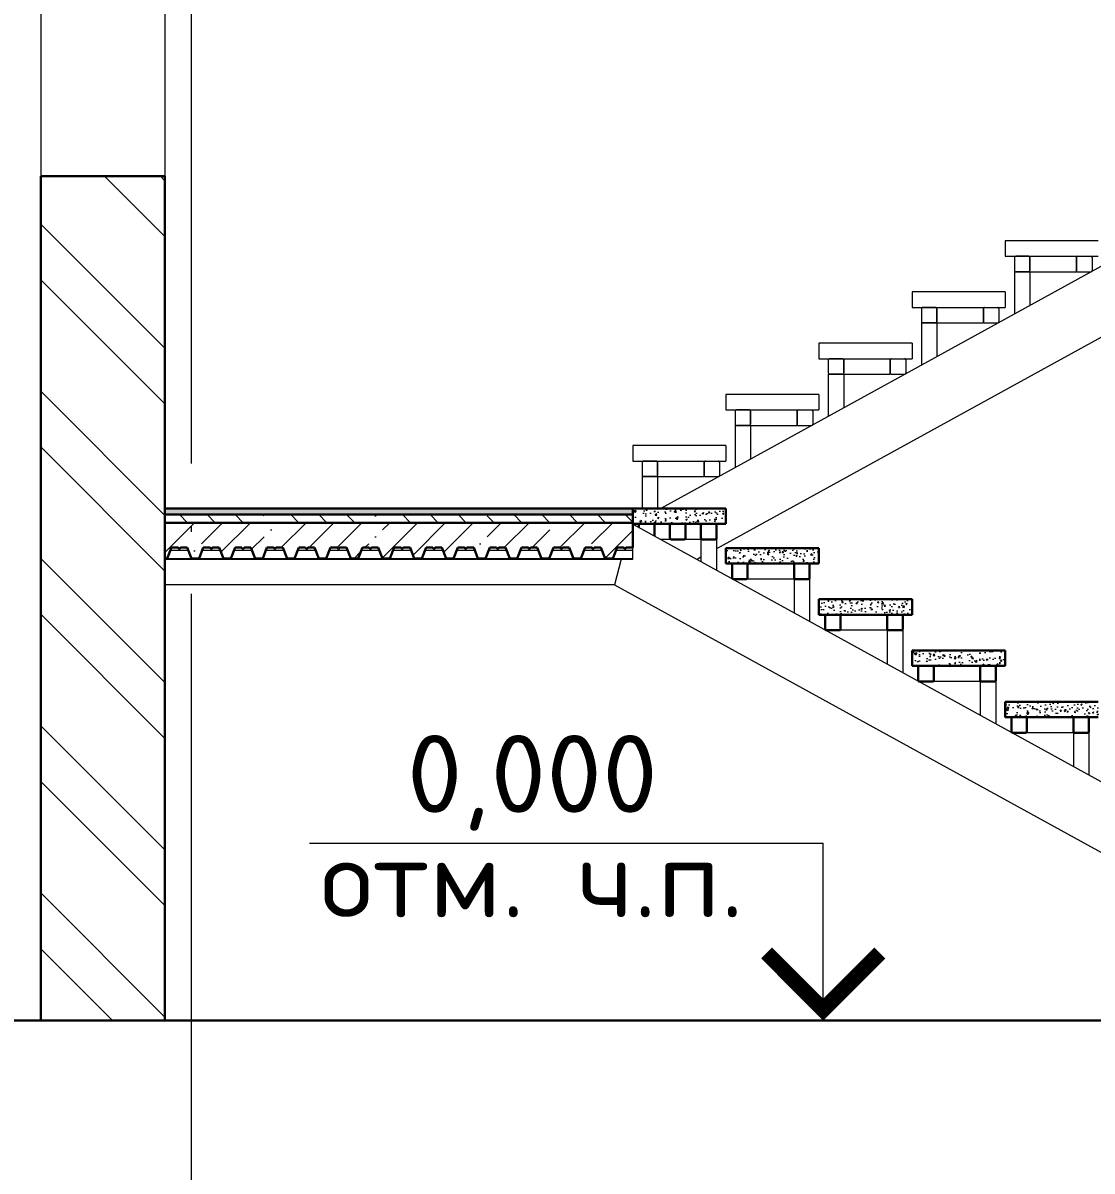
# Model space of a CAD drawing. Extents: x -965262 to 1142518, y -357520 to 71675.
# Drawn here: x -330099 to -326654, y -216656 to -212957 of the extents above; entities that cross this region are included whole.
import ezdxf

# ---------------------------------------------------------------- set-up
doc = ezdxf.new("R2010")
doc.units = 0
doc.header["$LTSCALE"] = 10
doc.linetypes.add('DOTE', pattern=[2.42, 2, -0.2, 0.02, -0.2])
doc.layers.get('0').update_dxf_attribs({"linetype": 'CONTINUOUS', "lineweight": 30})
doc.layers.add('DOTE', color=7, linetype='DOTE', lineweight=9)
doc.styles.add('GOST 2.304', font='isocpeur.ttf', dxfattribs={"width": 0.75, "height": 250})

msp = doc.modelspace()

# ---------------------------------------------------------------- hatches: boundary and pattern name
at = {"lineweight": 15}
h = msp.add_hatch(dxfattribs=at)
h.set_pattern_fill('ANSI32', color=4, scale=40, angle=90)
h.set_pattern_definition([(135, (-343532.66, -367864.93), (-269.4077, -269.4077), []), (135, (-343532.66, -367685.32), (-269.4077, -269.4077), [])])
h.paths.add_polyline_path([(-329641, -210151.2), (-330041, -210151.2), (-330041, -211971.2), (-329641, -211971.2)])
h.paths.add_polyline_path([(-330041, -216171.2), (-329641, -216171.2), (-329641, -213451.2), (-330041, -213451.2)])
h = msp.add_hatch(dxfattribs=at)
h.set_pattern_fill('AR-CONC', color=256, scale=0.25)
h.set_pattern_definition([(50, (-343532.66, -367456.344), (45.546167, -3.984771), [4.7625, -52.3875]), (355, (-343532.66, -367456.344), (-8.810855, 47.764211), [3.81, -41.910146]), (100.451445, (-343528.864, -367456.676), (36.735312, 43.779438), [4.047502, -44.522561]), (46.1842, (-343532.66, -367443.644), (67.76976, -10.510582), [7.14375, -78.58125]), (96.63556, (-343527.01, -367444.52), (59.351034, 61.85653), [6.071256, -66.783902]), (351.18415, (-343532.66, -367443.644), (59.351034, 61.85653), [5.714992, -62.864933]), (21, (-343526.31, -367446.82), (37.903598, -25.5663), [4.7625, -52.3875]), (326, (-343526.31, -367446.82), (15.450507, 46.046992), [3.81, -41.91]), (71.451445, (-343523.15, -367448.95), (53.354105, 20.480692), [4.047502, -44.522484]), (37.5, (-343532.66, -367456.344), (0.7721508, 21.1387597), [0, -41.402, 0, -42.545, 0, -42.06875]), (7.5, (-343532.66, -367456.344), (16.7049156, 25.0451437), [0, -24.257, 0, -40.4495, 0, -16.03375]), (327.5, (-343546.82, -367456.344), (33.8976488, -1.432186), [0, -15.875, 0, -49.53, 0, -65.7225]), (317.5, (-343553.17, -367456.344), (37.0322953, 6.356623), [0, -20.6375, 0, -32.893, 0, -46.6725])])
h.paths.add_polyline_path([(-329556, -214521.2), (-328133.8, -214521.2), (-328133.8, -214541.2), (-329556, -214541.2)])
h.paths.add_polyline_path([(-329641, -214521.2), (-329556, -214521.2), (-329556, -214541.2), (-329641, -214541.2)])
h = msp.add_hatch(dxfattribs=at)
h.set_pattern_fill('AR-CONC', color=256, scale=0.25)
h.set_pattern_definition([(50, (-343532.66, -364156.344), (45.546167, -3.984771), [4.7625, -52.3875]), (355, (-343532.66, -364156.344), (-8.810855, 47.764211), [3.81, -41.910146]), (100.451445, (-343528.864, -364156.676), (36.735312, 43.779438), [4.047502, -44.522561]), (46.1842, (-343532.66, -364143.644), (67.76976, -10.510582), [7.14375, -78.58125]), (96.63556, (-343527.01, -364144.52), (59.351034, 61.85653), [6.071256, -66.783902]), (351.18415, (-343532.66, -364143.644), (59.351034, 61.85653), [5.714992, -62.864933]), (21, (-343526.31, -364146.82), (37.903598, -25.5663), [4.7625, -52.3875]), (326, (-343526.31, -364146.82), (15.450507, 46.046992), [3.81, -41.91]), (71.451445, (-343523.15, -364148.95), (53.354105, 20.480692), [4.047502, -44.522484]), (37.5, (-343532.66, -364156.344), (0.7721508, 21.1387597), [0, -41.402, 0, -42.545, 0, -42.06875]), (7.5, (-343532.66, -364156.344), (16.7049156, 25.0451437), [0, -24.257, 0, -40.4495, 0, -16.03375]), (327.5, (-343546.82, -364156.344), (33.8976488, -1.432186), [0, -15.875, 0, -49.53, 0, -65.7225]), (317.5, (-343553.17, -364156.344), (37.0322953, 6.356623), [0, -20.6375, 0, -32.893, 0, -46.6725])])
h.paths.add_polyline_path([(-328133.8, -214521.2), (-327833.8, -214521.2), (-327833.8, -214571.2), (-327863.8, -214571.2), (-328133.7, -214571.2), (-328133.8, -214567.2)])
h = msp.add_hatch(dxfattribs=at)
h.set_pattern_fill('ANSI35', color=256, scale=20, angle=90)
h.set_pattern_definition([(135, (-343532.66, -367456.34), (-89.80256, -89.80256), []), (135, (-343532.66, -367366.54), (-89.80256, -89.80256), [158.75, -31.75, 0, -31.75])])
h.paths.add_polyline_path([(-329641, -214541.2), (-328133.8, -214541.2), (-328133.8, -214567.2), (-329641, -214567.2)])
h = msp.add_hatch(dxfattribs=at)
h.set_pattern_fill('ANSI35', color=256, scale=20)
h.set_pattern_definition([(45, (-343532.66, -364156.34), (-89.80256, 89.80256), []), (45, (-343442.86, -364156.34), (-89.80256, 89.80256), [158.75, -31.75, 0, -31.75])])
h.paths.add_polyline_path([(-329641, -214567.2), (-328141, -214567.2), (-328133.7, -214571.2), (-328133.5, -214647.2), (-328155.5, -214647.2), (-328156.2, -214649.5, -0.538865), (-328161.7, -214649.5, 0.436348), (-328163.9, -214647.2), (-328184.4, -214647.2), (-328198.2, -214682.2), (-328222.3, -214682.2), (-328236.1, -214647.2), (-328258, -214647.2), (-328258.8, -214649.5, -0.538865), (-328264.3, -214649.5, 0.436348), (-328266.4, -214647.2), (-328286.9, -214647.2), (-328300.8, -214682.2), (-328324.8, -214682.2), (-328338.6, -214647.2), (-328360.5, -214647.2), (-328361.3, -214649.5, -0.538865), (-328366.8, -214649.5, 0.436348), (-328369, -214647.2), (-328389.5, -214647.2), (-328403.3, -214682.2), (-328427.4, -214682.2), (-328441.2, -214647.2), (-328463.1, -214647.2), (-328463.9, -214649.5, -0.538865), (-328469.3, -214649.5, 0.436348), (-328471.5, -214647.2), (-328492, -214647.2), (-328505.8, -214682.2), (-328529.9, -214682.2), (-328543.7, -214647.2), (-328565.6, -214647.2), (-328566.4, -214649.5, -0.538865), (-328571.9, -214649.5, 0.436348), (-328574.1, -214647.2), (-328594.6, -214647.2), (-328608.4, -214682.2), (-328632.4, -214682.2), (-328646.2, -214647.2), (-328668.1, -214647.2), (-328668.9, -214649.5, -0.538865), (-328674.4, -214649.5, 0.436348), (-328676.6, -214647.2), (-328697.1, -214647.2), (-328710.9, -214682.2), (-328735, -214682.2), (-328748.8, -214647.2), (-328770.7, -214647.2), (-328771.5, -214649.5, -0.538865), (-328777, -214649.5, 0.436348), (-328779.1, -214647.2), (-328799.6, -214647.2), (-328813.4, -214682.2), (-328837.5, -214682.2), (-328851.3, -214647.2), (-328873.2, -214647.2), (-328874, -214649.5, -0.538865), (-328879.5, -214649.5, 0.436348), (-328881.7, -214647.2), (-328902.2, -214647.2), (-328916, -214682.2), (-328940, -214682.2), (-328953.9, -214647.2), (-328975.8, -214647.2), (-328976.5, -214649.5, -0.538865), (-328982, -214649.5, 0.436348), (-328984.2, -214647.2), (-329004.7, -214647.2), (-329018.5, -214682.2), (-329042.6, -214682.2), (-329056.4, -214647.2), (-329078.3, -214647.2), (-329079.1, -214649.5, -0.538865), (-329084.6, -214649.5, 0.436348), (-329086.7, -214647.2), (-329107.3, -214647.2), (-329121.1, -214682.2), (-329145.1, -214682.2), (-329158.9, -214647.2), (-329180.8, -214647.2), (-329181.6, -214649.5, -0.538865), (-329187.1, -214649.5, 0.436348), (-329189.3, -214647.2), (-329209.8, -214647.2), (-329223.6, -214682.2), (-329247.7, -214682.2), (-329261.5, -214647.2), (-329283.4, -214647.2), (-329284.2, -214649.5, -0.538865), (-329289.6, -214649.5, 0.436348), (-329291.8, -214647.2), (-329312.3, -214647.2), (-329326.1, -214682.2), (-329350.2, -214682.2), (-329364, -214647.2), (-329385.9, -214647.2), (-329386.7, -214649.5, -0.538865), (-329392.2, -214649.5, 0.436348), (-329394.4, -214647.2), (-329414.9, -214647.2), (-329428.7, -214682.2), (-329452.7, -214682.2), (-329466.6, -214647.2), (-329488.5, -214647.2), (-329489.2, -214649.5, -0.538865), (-329494.7, -214649.5, 0.436348), (-329496.9, -214647.2), (-329517.4, -214647.2), (-329531.2, -214682.2), (-329555.3, -214682.2), (-329569.1, -214647.2), (-329591, -214647.2), (-329591.8, -214649.5, -0.538865), (-329597.3, -214649.5, 0.436348), (-329599.4, -214647.2), (-329620, -214647.2), (-329633.8, -214682.2), (-329641, -214682.2)])
h = msp.add_hatch(dxfattribs=at)
h.set_pattern_fill('AR-CONC', color=256, scale=0.25)
h.set_pattern_definition([(50, (-343832.66, -364284.06), (45.546167, -3.984771), [4.7625, -52.3875]), (355, (-343832.66, -364284.06), (-8.810855, 47.764211), [3.81, -41.910146]), (100.451445, (-343828.864, -364284.393), (36.735312, 43.779438), [4.047502, -44.522561]), (46.1842, (-343832.66, -364271.36), (67.76976, -10.510582), [7.14375, -78.58125]), (96.63556, (-343827.01, -364272.24), (59.351034, 61.85653), [6.071256, -66.783902]), (351.18415, (-343832.66, -364271.36), (59.351034, 61.85653), [5.714992, -62.864933]), (21, (-343826.31, -364274.536), (37.903598, -25.5663), [4.7625, -52.3875]), (326, (-343826.31, -364274.536), (15.450507, 46.046992), [3.81, -41.91]), (71.451445, (-343823.15, -364276.666), (53.354105, 20.480692), [4.047502, -44.522484]), (37.5, (-343832.66, -364284.061), (0.7721508, 21.1387597), [0, -41.402, 0, -42.545, 0, -42.06875]), (7.5, (-343832.66, -364284.06), (16.7049156, 25.0451437), [0, -24.257, 0, -40.4495, 0, -16.03375]), (327.5, (-343846.82, -364284.061), (33.8976488, -1.432186), [0, -15.875, 0, -49.53, 0, -65.7225]), (317.5, (-343853.17, -364284.06), (37.0322953, 6.356623), [0, -20.6375, 0, -32.893, 0, -46.6725])])
h.paths.add_polyline_path([(-327833.8, -214648.9), (-327533.8, -214648.9), (-327533.8, -214698.9), (-327563.8, -214698.9), (-327833.7, -214698.9), (-327833.8, -214694.9)])
h = msp.add_hatch(dxfattribs=at)
h.set_pattern_fill('AR-CONC', color=256, scale=0.25)
h.set_pattern_definition([(50, (-344132.66, -364449.06), (45.546167, -3.984771), [4.7625, -52.3875]), (355, (-344132.66, -364449.06), (-8.810855, 47.764211), [3.81, -41.910146]), (100.451445, (-344128.864, -364449.393), (36.735312, 43.779438), [4.047502, -44.522561]), (46.1842, (-344132.66, -364436.36), (67.76976, -10.510582), [7.14375, -78.58125]), (96.63556, (-344127.01, -364437.24), (59.351034, 61.85653), [6.071256, -66.783902]), (351.18415, (-344132.66, -364436.36), (59.351034, 61.85653), [5.714992, -62.864933]), (21, (-344126.31, -364439.536), (37.903598, -25.5663), [4.7625, -52.3875]), (326, (-344126.31, -364439.536), (15.450507, 46.046992), [3.81, -41.91]), (71.451445, (-344123.15, -364441.666), (53.354105, 20.480692), [4.047502, -44.522484]), (37.5, (-344132.66, -364449.061), (0.7721508, 21.1387597), [0, -41.402, 0, -42.545, 0, -42.06875]), (7.5, (-344132.66, -364449.06), (16.7049156, 25.0451437), [0, -24.257, 0, -40.4495, 0, -16.03375]), (327.5, (-344146.82, -364449.061), (33.8976488, -1.432186), [0, -15.875, 0, -49.53, 0, -65.7225]), (317.5, (-344153.17, -364449.06), (37.0322953, 6.356623), [0, -20.6375, 0, -32.893, 0, -46.6725])])
h.paths.add_polyline_path([(-327533.8, -214813.9), (-327233.8, -214813.9), (-327233.8, -214863.9), (-327263.8, -214863.9), (-327533.7, -214863.9), (-327533.8, -214859.9)])
h = msp.add_hatch(dxfattribs=at)
h.set_pattern_fill('AR-CONC', color=256, scale=0.25)
h.set_pattern_definition([(50, (-344432.66, -364614.06), (45.546167, -3.984771), [4.7625, -52.3875]), (355, (-344432.66, -364614.06), (-8.810855, 47.764211), [3.81, -41.910146]), (100.451445, (-344428.864, -364614.393), (36.735312, 43.779438), [4.047502, -44.522561]), (46.1842, (-344432.66, -364601.36), (67.76976, -10.510582), [7.14375, -78.58125]), (96.63556, (-344427.01, -364602.24), (59.351034, 61.85653), [6.071256, -66.783902]), (351.18415, (-344432.66, -364601.36), (59.351034, 61.85653), [5.714992, -62.864933]), (21, (-344426.31, -364604.536), (37.903598, -25.5663), [4.7625, -52.3875]), (326, (-344426.31, -364604.536), (15.450507, 46.046992), [3.81, -41.91]), (71.451445, (-344423.15, -364606.666), (53.354105, 20.480692), [4.047502, -44.522484]), (37.5, (-344432.66, -364614.061), (0.7721508, 21.1387597), [0, -41.402, 0, -42.545, 0, -42.06875]), (7.5, (-344432.66, -364614.06), (16.7049156, 25.0451437), [0, -24.257, 0, -40.4495, 0, -16.03375]), (327.5, (-344446.82, -364614.061), (33.8976488, -1.432186), [0, -15.875, 0, -49.53, 0, -65.7225]), (317.5, (-344453.17, -364614.06), (37.0322953, 6.356623), [0, -20.6375, 0, -32.893, 0, -46.6725])])
h.paths.add_polyline_path([(-327233.8, -214978.9), (-326933.8, -214978.9), (-326933.8, -215028.9), (-326963.8, -215028.9), (-327233.7, -215028.9), (-327233.8, -215024.9)])
h = msp.add_hatch(dxfattribs=at)
h.set_pattern_fill('AR-CONC', color=256, scale=0.25)
h.set_pattern_definition([(50, (-344732.66, -364779.06), (45.546167, -3.984771), [4.7625, -52.3875]), (355, (-344732.66, -364779.06), (-8.810855, 47.764211), [3.81, -41.910146]), (100.451445, (-344728.864, -364779.393), (36.735312, 43.779438), [4.047502, -44.522561]), (46.1842, (-344732.66, -364766.36), (67.76976, -10.510582), [7.14375, -78.58125]), (96.63556, (-344727.01, -364767.24), (59.351034, 61.85653), [6.071256, -66.783902]), (351.18415, (-344732.66, -364766.36), (59.351034, 61.85653), [5.714992, -62.864933]), (21, (-344726.31, -364769.536), (37.903598, -25.5663), [4.7625, -52.3875]), (326, (-344726.31, -364769.536), (15.450507, 46.046992), [3.81, -41.91]), (71.451445, (-344723.15, -364771.666), (53.354105, 20.480692), [4.047502, -44.522484]), (37.5, (-344732.66, -364779.061), (0.7721508, 21.1387597), [0, -41.402, 0, -42.545, 0, -42.06875]), (7.5, (-344732.66, -364779.06), (16.7049156, 25.0451437), [0, -24.257, 0, -40.4495, 0, -16.03375]), (327.5, (-344746.82, -364779.061), (33.8976488, -1.432186), [0, -15.875, 0, -49.53, 0, -65.7225]), (317.5, (-344753.17, -364779.06), (37.0322953, 6.356623), [0, -20.6375, 0, -32.893, 0, -46.6725])])
h.paths.add_polyline_path([(-326933.8, -215143.9), (-326633.8, -215143.9), (-326633.8, -215193.9), (-326663.8, -215193.9), (-326933.7, -215193.9), (-326933.8, -215189.9)])

# ---------------------------------------------------------------- linework, layer by layer
at = {"color": 4, "lineweight": 15}
for p, q in [((-330041, -211971.2, -4711.1), (-330041, -213451.2, -3259.8)), ((-329641, -211971.2, -4711.1), (-329641, -213451.2, -3259.8))]:
    msp.add_line(p, q, dxfattribs=at)
at = {"lineweight": 15, "extrusion": (1.83697e-16, 0, -1)}
for p, q in [((-325341.3, -213035.3, -3259.8), (-328042.9, -214521.2, -3259.8)), ((-325075.1, -213117.2, -3259.8), (-327863.8, -214650.9, -3259.8)), ((-329623.1, -214655.2, -3259.8), (-329565.9, -214655.2, -3259.8)), ((-329520.6, -214655.2, -3259.8), (-329463.4, -214655.2, -3259.8)), ((-329418, -214655.2, -3259.8), (-329360.9, -214655.2, -3259.8)), ((-329315.5, -214655.2, -3259.8), (-329258.3, -214655.2, -3259.8)), ((-329213, -214655.2, -3259.8), (-329155.8, -214655.2, -3259.8)), ((-329110.4, -214655.2, -3259.8), (-329053.2, -214655.2, -3259.8)), ((-329007.9, -214655.2, -3259.8), (-328950.7, -214655.2, -3259.8)), ((-328905.3, -214655.2, -3259.8), (-328848.2, -214655.2, -3259.8)), ((-328802.8, -214655.2, -3259.8), (-328745.6, -214655.2, -3259.8)), ((-328700.3, -214655.2, -3259.8), (-328643.1, -214655.2, -3259.8)), ((-328597.7, -214655.2, -3259.8), (-328540.5, -214655.2, -3259.8)), ((-328495.2, -214655.2, -3259.8), (-328438, -214655.2, -3259.8)), ((-328392.6, -214655.2, -3259.8), (-328335.5, -214655.2, -3259.8)), ((-328290.1, -214655.2, -3259.8), (-328232.9, -214655.2, -3259.8)), ((-328187.6, -214655.2, -3259.8), (-328133.8, -214655.2, -3259.8)), ((-327913.8, -214678.4, -3259.8), (-327926.3, -214685.3, -3259.8)), ((-329641, -214682.2, -3259.8), (-328133.8, -214682.2, -3259.8)), ((-329641, -214685.2, -3259.8), (-328133.8, -214685.2, -3259.8))]:
    msp.add_line(p, q, dxfattribs=at)
at = {"color": 4}
for p, q in [((-330041, -216171.2, -4711.1), (-330041, -213451.2, -4711.1)), ((-329641, -216171.2, -4711.1), (-329641, -213451.2, -4711.1)), ((-329641, -216171.2, -4711.1), (-330041, -216171.2, -4711.1))]:
    msp.add_line(p, q, dxfattribs=at)
at = {"color": 4, "extrusion": (-1.83697e-16, 0, -1)}
msp.add_line((-329641, -213451.2, -3259.8), (-330041, -213451.2, -3259.8), dxfattribs=at)
at = {"lineweight": 15}
for p, q in [((-326933.8, -213658.9, -3259.8), (-326933.8, -213708.9, -3259.8)), ((-326633.8, -213658.9, -3259.8), (-326933.8, -213658.9, -3259.8)), ((-326933.8, -213708.9, -3259.8), (-326633.8, -213708.9, -3259.8)), ((-326933.8, -213708.9, -3259.8), (-326903.8, -213708.9, -3259.8)), ((-326903.8, -213712.9, -3259.8), (-326903.8, -213754.9, -3259.8)), ((-326857.8, -213708.9, -3259.8), (-326899.8, -213708.9, -3259.8)), ((-326853.8, -213758.8, -3259.8), (-326853.8, -213708.9, -3259.8)), ((-326853.8, -213712.9, -3259.8), (-326853.8, -213754.9, -3259.8)), ((-326703.8, -213758.8, -3259.8), (-326703.8, -213708.9, -3259.8)), ((-326703.8, -213712.9, -3259.8), (-326703.8, -213754.9, -3259.8)), ((-326699.8, -213708.9, -3259.8), (-326657.8, -213708.9, -3259.8)), ((-326653.8, -213712.9, -3259.8), (-326653.8, -213754.9, -3259.8)), ((-326903.8, -213758.8, -3259.8), (-326903.8, -213894.7, -3259.8)), ((-326903.8, -213758.8, -3259.8), (-326853.8, -213758.8, -3259.8)), ((-326857.8, -213758.8, -3259.8), (-326899.8, -213758.8, -3259.8)), ((-326853.8, -213758.8, -3259.8), (-326703.8, -213758.8, -3259.8)), ((-326853.8, -213758.8, -3259.8), (-326853.8, -213867.2, -3259.8)), ((-326699.8, -213758.8, -3259.8), (-326657.8, -213758.8, -3259.8)), ((-327233.8, -213823.9, -3259.8), (-327233.8, -213873.9, -3259.8)), ((-326933.8, -213823.9, -3259.8), (-327233.8, -213823.9, -3259.8)), ((-326933.8, -213823.9, -3259.8), (-326933.8, -213873.9, -3259.8)), ((-327233.8, -213873.9, -3259.8), (-326933.8, -213873.9, -3259.8)), ((-327233.8, -213873.9, -3259.8), (-327203.8, -213873.9, -3259.8)), ((-327203.8, -213877.9, -3259.8), (-327203.8, -213919.9, -3259.8)), ((-327157.8, -213873.9, -3259.8), (-327199.8, -213873.9, -3259.8)), ((-327153.8, -213923.8, -3259.8), (-327153.8, -213873.9, -3259.8)), ((-327153.8, -213877.9, -3259.8), (-327153.8, -213919.9, -3259.8)), ((-327003.8, -213923.8, -3259.8), (-327003.8, -213873.9, -3259.8)), ((-327003.8, -213877.9, -3259.8), (-327003.8, -213919.9, -3259.8)), ((-326999.8, -213873.9, -3259.8), (-326957.8, -213873.9, -3259.8)), ((-326953.8, -213877.9, -3259.8), (-326953.8, -213919.9, -3259.8)), ((-327203.8, -213923.8, -3259.8), (-327203.8, -214059.7, -3259.8)), ((-327203.8, -213923.8, -3259.8), (-327153.8, -213923.8, -3259.8)), ((-327157.8, -213923.8, -3259.8), (-327199.8, -213923.8, -3259.8)), ((-327153.8, -213923.8, -3259.8), (-327003.8, -213923.8, -3259.8)), ((-327153.8, -213923.8, -3259.8), (-327153.8, -214032.2, -3259.8)), ((-326999.8, -213923.8, -3259.8), (-326957.8, -213923.8, -3259.8)), ((-327533.8, -213988.9, -3259.8), (-327533.8, -214038.9, -3259.8)), ((-327233.8, -213988.9, -3259.8), (-327533.8, -213988.9, -3259.8)), ((-327233.8, -213988.9, -3259.8), (-327233.8, -214038.9, -3259.8)), ((-327533.8, -214038.9, -3259.8), (-327233.8, -214038.9, -3259.8)), ((-327533.8, -214038.9, -3259.8), (-327503.8, -214038.9, -3259.8)), ((-327503.8, -214042.9, -3259.8), (-327503.8, -214084.9, -3259.8)), ((-327457.8, -214038.9, -3259.8), (-327499.8, -214038.9, -3259.8)), ((-327453.8, -214088.8, -3259.8), (-327453.8, -214038.9, -3259.8)), ((-327453.8, -214042.9, -3259.8), (-327453.8, -214084.9, -3259.8)), ((-327303.8, -214088.8, -3259.8), (-327303.8, -214038.9, -3259.8)), ((-327303.8, -214042.9, -3259.8), (-327303.8, -214084.9, -3259.8)), ((-327299.8, -214038.9, -3259.8), (-327257.8, -214038.9, -3259.8)), ((-327253.8, -214042.9, -3259.8), (-327253.8, -214084.9, -3259.8)), ((-327503.8, -214088.8, -3259.8), (-327503.8, -214224.7, -3259.8)), ((-327503.8, -214088.8, -3259.8), (-327453.8, -214088.8, -3259.8)), ((-327457.8, -214088.8, -3259.8), (-327499.8, -214088.8, -3259.8)), ((-327453.8, -214088.8, -3259.8), (-327303.8, -214088.8, -3259.8)), ((-327453.8, -214088.8, -3259.8), (-327453.8, -214197.2, -3259.8)), ((-327299.8, -214088.8, -3259.8), (-327257.8, -214088.8, -3259.8)), ((-327833.8, -214153.9, -3259.8), (-327833.8, -214203.9, -3259.8)), ((-327533.8, -214153.9, -3259.8), (-327833.8, -214153.9, -3259.8)), ((-327533.8, -214153.9, -3259.8), (-327533.8, -214203.9, -3259.8)), ((-327833.8, -214203.9, -3259.8), (-327533.8, -214203.9, -3259.8)), ((-327833.8, -214203.9, -3259.8), (-327803.8, -214203.9, -3259.8)), ((-327803.8, -214207.9, -3259.8), (-327803.8, -214249.9, -3259.8)), ((-327757.8, -214203.9, -3259.8), (-327799.8, -214203.9, -3259.8)), ((-327753.8, -214253.8, -3259.8), (-327753.8, -214203.9, -3259.8)), ((-327753.8, -214207.9, -3259.8), (-327753.8, -214249.9, -3259.8)), ((-327603.8, -214253.8, -3259.8), (-327603.8, -214203.9, -3259.8)), ((-327603.8, -214207.9, -3259.8), (-327603.8, -214249.9, -3259.8)), ((-327599.8, -214203.9, -3259.8), (-327557.8, -214203.9, -3259.8)), ((-327553.8, -214207.9, -3259.8), (-327553.8, -214249.9, -3259.8)), ((-327803.8, -214253.8, -3259.8), (-327803.8, -214389.7, -3259.8)), ((-327803.8, -214253.8, -3259.8), (-327753.8, -214253.8, -3259.8)), ((-327757.8, -214253.8, -3259.8), (-327799.8, -214253.8, -3259.8)), ((-327753.8, -214253.8, -3259.8), (-327603.8, -214253.8, -3259.8)), ((-327753.8, -214253.8, -3259.8), (-327753.8, -214362.2, -3259.8)), ((-327599.8, -214253.8, -3259.8), (-327557.8, -214253.8, -3259.8)), ((-328133.8, -214318.9, -3259.8), (-328133.8, -214368.9, -3259.8)), ((-327833.8, -214318.9, -3259.8), (-328133.8, -214318.9, -3259.8)), ((-327833.8, -214318.9, -3259.8), (-327833.8, -214368.9, -3259.8)), ((-328133.8, -214368.9, -3259.8), (-327833.8, -214368.9, -3259.8)), ((-328133.8, -214368.9, -3259.8), (-328103.8, -214368.9, -3259.8)), ((-328103.8, -214372.9, -3259.8), (-328103.8, -214414.9, -3259.8)), ((-328057.8, -214368.9, -3259.8), (-328099.8, -214368.9, -3259.8)), ((-328053.8, -214418.8, -3259.8), (-328053.8, -214368.9, -3259.8)), ((-328053.8, -214372.9, -3259.8), (-328053.8, -214414.9, -3259.8)), ((-327903.8, -214418.8, -3259.8), (-327903.8, -214368.9, -3259.8)), ((-327903.8, -214372.9, -3259.8), (-327903.8, -214414.9, -3259.8)), ((-327899.8, -214368.9, -3259.8), (-327857.8, -214368.9, -3259.8)), ((-327853.8, -214372.9, -3259.8), (-327853.8, -214414.9, -3259.8)), ((-328103.8, -214418.8, -3259.8), (-328103.8, -214521.2, -3259.8)), ((-328103.8, -214418.8, -3259.8), (-328053.8, -214418.8, -3259.8)), ((-328057.8, -214418.8, -3259.8), (-328099.8, -214418.8, -3259.8)), ((-328053.8, -214418.8, -3259.8), (-327903.8, -214418.8, -3259.8)), ((-328053.8, -214418.8, -3259.8), (-328053.8, -214521.2, -3259.8)), ((-327899.8, -214418.8, -3259.8), (-327857.8, -214418.8, -3259.8)), ((-328063.8, -214609.7, -3259.8), (-328063.8, -214571.2, -3259.8)), ((-327913.8, -214621.1, -3259.8), (-327913.8, -214571.2, -3259.8)), ((-327913.8, -214621.1, -3259.8), (-328043, -214621.1, -3259.8)), ((-327913.8, -214621.1, -3259.8), (-327913.8, -214692.2, -3259.8)), ((-327863.8, -214621.1, -3259.8), (-327913.8, -214621.1, -3259.8)), ((-327863.8, -214621.1, -3259.8), (-327863.8, -214719.7, -3259.8)), ((-328133.5, -214685.2, -3259.8), (-328133.5, -214647.2, -3259.8)), ((-327763.8, -214748.8, -3259.8), (-327763.8, -214698.9, -3259.8)), ((-327613.8, -214748.8, -3259.8), (-327613.8, -214698.9, -3259.8)), ((-327613.8, -214748.8, -3259.8), (-327763.8, -214748.8, -3259.8)), ((-327613.8, -214748.8, -3259.8), (-327613.8, -214857.2, -3259.8)), ((-327563.8, -214748.8, -3259.8), (-327613.8, -214748.8, -3259.8)), ((-327563.8, -214748.8, -3259.8), (-327563.8, -214884.7, -3259.8)), ((-327463.8, -214913.8, -3259.8), (-327463.8, -214863.9, -3259.8)), ((-327313.8, -214913.8, -3259.8), (-327313.8, -214863.9, -3259.8)), ((-327313.8, -214913.8, -3259.8), (-327463.8, -214913.8, -3259.8)), ((-327313.8, -214913.8, -3259.8), (-327313.8, -215022.2, -3259.8)), ((-327263.8, -214913.8, -3259.8), (-327313.8, -214913.8, -3259.8)), ((-327263.8, -214913.8, -3259.8), (-327263.8, -215049.7, -3259.8)), ((-327163.8, -215078.8, -3259.8), (-327163.8, -215028.9, -3259.8)), ((-327013.8, -215078.8, -3259.8), (-327013.8, -215028.9, -3259.8)), ((-327013.8, -215078.8, -3259.8), (-327163.8, -215078.8, -3259.8)), ((-327013.8, -215078.8, -3259.8), (-327013.8, -215187.2, -3259.8)), ((-326963.8, -215078.8, -3259.8), (-327013.8, -215078.8, -3259.8)), ((-326963.8, -215078.8, -3259.8), (-326963.8, -215214.7, -3259.8)), ((-326863.8, -215243.8, -3259.8), (-326863.8, -215193.9, -3259.8)), ((-326713.8, -215243.8, -3259.8), (-326713.8, -215193.9, -3259.8)), ((-326713.8, -215243.8, -3259.8), (-326863.8, -215243.8, -3259.8)), ((-326713.8, -215243.8, -3259.8), (-326713.8, -215352.2, -3259.8)), ((-326663.8, -215243.8, -3259.8), (-326713.8, -215243.8, -3259.8)), ((-326663.8, -215243.8, -3259.8), (-326663.8, -215379.7, -3259.8)), ((-327520, -216171.2, -5743.9), (-327520, -215599.3, -5743.9))]:
    msp.add_line(p, q, dxfattribs=at)
at = {"extrusion": (-1.83697e-16, 0, -1)}
for p, q in [((-328133.8, -214521.2, -3259.8), (-329641, -214521.2, -3259.8)), ((-328133.8, -214541.2, -3259.8), (-329641, -214541.2, -3259.8)), ((-328133.8, -214567.2, -3259.8), (-329641, -214567.2, -3259.8)), ((-268616, -216171.2, -3259.8), (-336106, -216171.2, -3259.8))]:
    msp.add_line(p, q, dxfattribs=at)
for p, q in [((-328133.8, -214521.2, -3259.8), (-328133.8, -214567.2, -3259.8)), ((-328133.8, -214571.2, -3259.8), (-328133.8, -214521.2, -3259.8)), ((-328133.8, -214521.2, -3259.8), (-327833.8, -214521.2, -3259.8)), ((-327833.8, -214521.2, -3259.8), (-327833.8, -214571.2, -3259.8)), ((-328133.5, -214647.2, -3259.8), (-328133.8, -214567.2, -3259.8)), ((-327833.8, -214571.2, -3259.8), (-328133.8, -214571.2, -3259.8)), ((-328113.8, -214575.1, -3259.8), (-328113.8, -214582.2, -3259.8)), ((-328067.8, -214571.2, -3259.8), (-328109.8, -214571.2, -3259.8)), ((-328063.8, -214575.1, -3259.8), (-328063.8, -214609.7, -3259.8)), ((-328013.8, -214575.1, -3259.8), (-328013.8, -214617.1, -3259.8)), ((-327963.8, -214575.1, -3259.8), (-327963.8, -214617.1, -3259.8)), ((-327913.8, -214575.1, -3259.8), (-327913.8, -214617.1, -3259.8)), ((-327909.8, -214571.2, -3259.8), (-327867.8, -214571.2, -3259.8)), ((-327833.8, -214571.2, -3259.8), (-327863.8, -214571.2, -3259.8)), ((-327863.8, -214575.1, -3259.8), (-327863.8, -214617.1, -3259.8)), ((-328009.8, -214621.1, -3259.8), (-327967.8, -214621.1, -3259.8)), ((-327909.8, -214621.1, -3259.8), (-327867.8, -214621.1, -3259.8)), ((-329633.8, -214682.2, -3259.8), (-329620, -214647.2, -3259.8)), ((-329599.4, -214647.2, -3259.8), (-329620, -214647.2, -3259.8)), ((-329597.3, -214649.5, -3259.8), (-329597.8, -214647.9, -3259.8)), ((-329591.8, -214649.5, -3259.8), (-329591.2, -214647.9, -3259.8)), ((-329569.1, -214647.2, -3259.8), (-329589.6, -214647.2, -3259.8)), ((-329555.3, -214682.2, -3259.8), (-329569.1, -214647.2, -3259.8)), ((-329531.2, -214682.2, -3259.8), (-329517.4, -214647.2, -3259.8)), ((-329496.9, -214647.2, -3259.8), (-329517.4, -214647.2, -3259.8)), ((-329494.7, -214649.5, -3259.8), (-329495.3, -214647.9, -3259.8)), ((-329489.2, -214649.5, -3259.8), (-329488.7, -214647.9, -3259.8)), ((-329466.6, -214647.2, -3259.8), (-329487.1, -214647.2, -3259.8)), ((-329452.7, -214682.2, -3259.8), (-329466.6, -214647.2, -3259.8)), ((-329428.7, -214682.2, -3259.8), (-329414.9, -214647.2, -3259.8)), ((-329394.4, -214647.2, -3259.8), (-329414.9, -214647.2, -3259.8)), ((-329392.2, -214649.5, -3259.8), (-329392.7, -214647.9, -3259.8)), ((-329386.7, -214649.5, -3259.8), (-329386.2, -214647.9, -3259.8)), ((-329364, -214647.2, -3259.8), (-329384.5, -214647.2, -3259.8)), ((-329350.2, -214682.2, -3259.8), (-329364, -214647.2, -3259.8)), ((-329326.1, -214682.2, -3259.8), (-329312.3, -214647.2, -3259.8)), ((-329291.8, -214647.2, -3259.8), (-329312.3, -214647.2, -3259.8)), ((-329289.6, -214649.5, -3259.8), (-329290.2, -214647.9, -3259.8)), ((-329284.2, -214649.5, -3259.8), (-329283.6, -214647.9, -3259.8)), ((-329261.5, -214647.2, -3259.8), (-329282, -214647.2, -3259.8)), ((-329247.7, -214682.2, -3259.8), (-329261.5, -214647.2, -3259.8)), ((-329223.6, -214682.2, -3259.8), (-329209.8, -214647.2, -3259.8)), ((-329189.3, -214647.2, -3259.8), (-329209.8, -214647.2, -3259.8)), ((-329187.1, -214649.5, -3259.8), (-329187.6, -214647.9, -3259.8)), ((-329181.6, -214649.5, -3259.8), (-329181.1, -214647.9, -3259.8)), ((-329158.9, -214647.2, -3259.8), (-329179.4, -214647.2, -3259.8)), ((-329145.1, -214682.2, -3259.8), (-329158.9, -214647.2, -3259.8)), ((-329121.1, -214682.2, -3259.8), (-329107.3, -214647.2, -3259.8)), ((-329086.7, -214647.2, -3259.8), (-329107.3, -214647.2, -3259.8)), ((-329084.6, -214649.5, -3259.8), (-329085.1, -214647.9, -3259.8)), ((-329079.1, -214649.5, -3259.8), (-329078.6, -214647.9, -3259.8)), ((-329056.4, -214647.2, -3259.8), (-329076.9, -214647.2, -3259.8)), ((-329042.6, -214682.2, -3259.8), (-329056.4, -214647.2, -3259.8)), ((-329018.5, -214682.2, -3259.8), (-329004.7, -214647.2, -3259.8)), ((-328984.2, -214647.2, -3259.8), (-329004.7, -214647.2, -3259.8)), ((-328982, -214649.5, -3259.8), (-328982.6, -214647.9, -3259.8)), ((-328976.5, -214649.5, -3259.8), (-328976, -214647.9, -3259.8)), ((-328953.9, -214647.2, -3259.8), (-328974.4, -214647.2, -3259.8)), ((-328940, -214682.2, -3259.8), (-328953.9, -214647.2, -3259.8)), ((-328916, -214682.2, -3259.8), (-328902.2, -214647.2, -3259.8)), ((-328881.7, -214647.2, -3259.8), (-328902.2, -214647.2, -3259.8)), ((-328879.5, -214649.5, -3259.8), (-328880, -214647.9, -3259.8)), ((-328874, -214649.5, -3259.8), (-328873.5, -214647.9, -3259.8)), ((-328851.3, -214647.2, -3259.8), (-328871.8, -214647.2, -3259.8)), ((-328837.5, -214682.2, -3259.8), (-328851.3, -214647.2, -3259.8)), ((-328813.4, -214682.2, -3259.8), (-328799.6, -214647.2, -3259.8)), ((-328779.1, -214647.2, -3259.8), (-328799.6, -214647.2, -3259.8)), ((-328777, -214649.5, -3259.8), (-328777.5, -214647.9, -3259.8)), ((-328771.5, -214649.5, -3259.8), (-328770.9, -214647.9, -3259.8)), ((-328748.8, -214647.2, -3259.8), (-328769.3, -214647.2, -3259.8)), ((-328735, -214682.2, -3259.8), (-328748.8, -214647.2, -3259.8)), ((-328710.9, -214682.2, -3259.8), (-328697.1, -214647.2, -3259.8)), ((-328676.6, -214647.2, -3259.8), (-328697.1, -214647.2, -3259.8)), ((-328674.4, -214649.5, -3259.8), (-328674.9, -214647.9, -3259.8)), ((-328668.9, -214649.5, -3259.8), (-328668.4, -214647.9, -3259.8)), ((-328646.2, -214647.2, -3259.8), (-328666.7, -214647.2, -3259.8)), ((-328632.4, -214682.2, -3259.8), (-328646.2, -214647.2, -3259.8)), ((-328608.4, -214682.2, -3259.8), (-328594.6, -214647.2, -3259.8)), ((-328574.1, -214647.2, -3259.8), (-328594.6, -214647.2, -3259.8)), ((-328571.9, -214649.5, -3259.8), (-328572.4, -214647.9, -3259.8)), ((-328566.4, -214649.5, -3259.8), (-328565.9, -214647.9, -3259.8)), ((-328543.7, -214647.2, -3259.8), (-328564.2, -214647.2, -3259.8)), ((-328529.9, -214682.2, -3259.8), (-328543.7, -214647.2, -3259.8)), ((-328505.8, -214682.2, -3259.8), (-328492, -214647.2, -3259.8)), ((-328471.5, -214647.2, -3259.8), (-328492, -214647.2, -3259.8)), ((-328469.3, -214649.5, -3259.8), (-328469.9, -214647.9, -3259.8)), ((-328463.9, -214649.5, -3259.8), (-328463.3, -214647.9, -3259.8)), ((-328441.2, -214647.2, -3259.8), (-328461.7, -214647.2, -3259.8)), ((-328427.4, -214682.2, -3259.8), (-328441.2, -214647.2, -3259.8)), ((-328403.3, -214682.2, -3259.8), (-328389.5, -214647.2, -3259.8)), ((-328369, -214647.2, -3259.8), (-328389.5, -214647.2, -3259.8)), ((-328366.8, -214649.5, -3259.8), (-328367.3, -214647.9, -3259.8)), ((-328361.3, -214649.5, -3259.8), (-328360.8, -214647.9, -3259.8)), ((-328338.6, -214647.2, -3259.8), (-328359.1, -214647.2, -3259.8)), ((-328324.8, -214682.2, -3259.8), (-328338.6, -214647.2, -3259.8)), ((-328300.8, -214682.2, -3259.8), (-328286.9, -214647.2, -3259.8)), ((-328266.4, -214647.2, -3259.8), (-328286.9, -214647.2, -3259.8)), ((-328264.3, -214649.5, -3259.8), (-328264.8, -214647.9, -3259.8)), ((-328258.8, -214649.5, -3259.8), (-328258.2, -214647.9, -3259.8)), ((-328236.1, -214647.2, -3259.8), (-328256.6, -214647.2, -3259.8)), ((-328222.3, -214682.2, -3259.8), (-328236.1, -214647.2, -3259.8)), ((-328198.2, -214682.2, -3259.8), (-328184.4, -214647.2, -3259.8)), ((-328163.9, -214647.2, -3259.8), (-328184.4, -214647.2, -3259.8)), ((-328161.7, -214649.5, -3259.8), (-328162.3, -214647.9, -3259.8)), ((-328156.2, -214649.5, -3259.8), (-328155.7, -214647.9, -3259.8)), ((-328133.5, -214647.2, -3259.8), (-328154.1, -214647.2, -3259.8)), ((-327833.8, -214648.9, -3259.8), (-327833.8, -214698.9, -3259.8)), ((-327833.8, -214648.9, -3259.8), (-327533.8, -214648.9, -3259.8)), ((-327533.8, -214648.9, -3259.8), (-327533.8, -214698.9, -3259.8)), ((-329633.8, -214682.2, -3259.8), (-329641, -214682.2, -3259.8)), ((-329531.2, -214682.2, -3259.8), (-329555.3, -214682.2, -3259.8)), ((-329428.7, -214682.2, -3259.8), (-329452.7, -214682.2, -3259.8)), ((-329326.1, -214682.2, -3259.8), (-329350.2, -214682.2, -3259.8)), ((-329223.6, -214682.2, -3259.8), (-329247.7, -214682.2, -3259.8)), ((-329121.1, -214682.2, -3259.8), (-329145.1, -214682.2, -3259.8)), ((-329018.5, -214682.2, -3259.8), (-329042.6, -214682.2, -3259.8)), ((-328916, -214682.2, -3259.8), (-328940, -214682.2, -3259.8)), ((-328813.4, -214682.2, -3259.8), (-328837.5, -214682.2, -3259.8)), ((-328710.9, -214682.2, -3259.8), (-328735, -214682.2, -3259.8)), ((-328608.4, -214682.2, -3259.8), (-328632.4, -214682.2, -3259.8)), ((-328505.8, -214682.2, -3259.8), (-328529.9, -214682.2, -3259.8)), ((-328403.3, -214682.2, -3259.8), (-328427.4, -214682.2, -3259.8)), ((-328300.8, -214682.2, -3259.8), (-328324.8, -214682.2, -3259.8)), ((-328198.2, -214682.2, -3259.8), (-328222.3, -214682.2, -3259.8)), ((-327533.8, -214698.9, -3259.8), (-327833.8, -214698.9, -3259.8)), ((-327813.8, -214702.9, -3259.8), (-327813.8, -214744.9, -3259.8)), ((-327767.8, -214698.9, -3259.8), (-327809.8, -214698.9, -3259.8)), ((-327763.8, -214702.9, -3259.8), (-327763.8, -214744.9, -3259.8)), ((-327613.8, -214702.9, -3259.8), (-327613.8, -214744.9, -3259.8)), ((-327609.8, -214698.9, -3259.8), (-327567.8, -214698.9, -3259.8)), ((-327533.8, -214698.9, -3259.8), (-327563.8, -214698.9, -3259.8)), ((-327563.8, -214702.9, -3259.8), (-327563.8, -214744.9, -3259.8)), ((-327767.8, -214748.8, -3259.8), (-327809.8, -214748.8, -3259.8)), ((-327609.8, -214748.8, -3259.8), (-327567.8, -214748.8, -3259.8)), ((-327533.8, -214813.9, -3259.8), (-327533.8, -214863.9, -3259.8)), ((-327533.8, -214813.9, -3259.8), (-327233.8, -214813.9, -3259.8)), ((-327233.8, -214813.9, -3259.8), (-327233.8, -214863.9, -3259.8)), ((-327233.8, -214863.9, -3259.8), (-327533.8, -214863.9, -3259.8)), ((-327467.8, -214863.9, -3259.8), (-327509.8, -214863.9, -3259.8)), ((-327309.8, -214863.9, -3259.8), (-327267.8, -214863.9, -3259.8)), ((-327233.8, -214863.9, -3259.8), (-327263.8, -214863.9, -3259.8)), ((-327513.8, -214867.9, -3259.8), (-327513.8, -214909.9, -3259.8)), ((-327463.8, -214867.9, -3259.8), (-327463.8, -214909.9, -3259.8)), ((-327313.8, -214867.9, -3259.8), (-327313.8, -214909.9, -3259.8)), ((-327263.8, -214867.9, -3259.8), (-327263.8, -214909.9, -3259.8)), ((-327467.8, -214913.8, -3259.8), (-327509.8, -214913.8, -3259.8)), ((-327309.8, -214913.8, -3259.8), (-327267.8, -214913.8, -3259.8)), ((-327233.8, -214978.9, -3259.8), (-327233.8, -215028.9, -3259.8)), ((-327233.8, -214978.9, -3259.8), (-326933.8, -214978.9, -3259.8)), ((-326933.8, -214978.9, -3259.8), (-326933.8, -215028.9, -3259.8)), ((-326933.8, -215028.9, -3259.8), (-327233.8, -215028.9, -3259.8)), ((-327213.8, -215032.9, -3259.8), (-327213.8, -215074.9, -3259.8)), ((-327167.8, -215028.9, -3259.8), (-327209.8, -215028.9, -3259.8)), ((-327163.8, -215032.9, -3259.8), (-327163.8, -215074.9, -3259.8)), ((-327013.8, -215032.9, -3259.8), (-327013.8, -215074.9, -3259.8)), ((-327009.8, -215028.9, -3259.8), (-326967.8, -215028.9, -3259.8)), ((-326933.8, -215028.9, -3259.8), (-326963.8, -215028.9, -3259.8)), ((-326963.8, -215032.9, -3259.8), (-326963.8, -215074.9, -3259.8)), ((-327167.8, -215078.8, -3259.8), (-327209.8, -215078.8, -3259.8)), ((-327009.8, -215078.8, -3259.8), (-326967.8, -215078.8, -3259.8)), ((-326933.8, -215143.9, -3259.8), (-326933.8, -215193.9, -3259.8)), ((-326933.8, -215143.9, -3259.8), (-326633.8, -215143.9, -3259.8)), ((-326633.8, -215193.9, -3259.8), (-326933.8, -215193.9, -3259.8)), ((-326867.8, -215193.9, -3259.8), (-326909.8, -215193.9, -3259.8)), ((-326709.8, -215193.9, -3259.8), (-326667.8, -215193.9, -3259.8)), ((-326633.8, -215193.9, -3259.8), (-326663.8, -215193.9, -3259.8)), ((-326913.8, -215197.9, -3259.8), (-326913.8, -215239.9, -3259.8)), ((-326863.8, -215197.9, -3259.8), (-326863.8, -215239.9, -3259.8)), ((-326713.8, -215197.9, -3259.8), (-326713.8, -215239.9, -3259.8)), ((-326663.8, -215197.9, -3259.8), (-326663.8, -215239.9, -3259.8)), ((-326867.8, -215243.8, -3259.8), (-326909.8, -215243.8, -3259.8)), ((-326709.8, -215243.8, -3259.8), (-326667.8, -215243.8, -3259.8))]:
    msp.add_line(p, q)
at = {"lineweight": 15, "extrusion": (-1.83697e-16, 0, -1)}
for p, q in [((-328141, -214567.2, -3259.8), (-325224.7, -216171.2, -3259.8)), ((-328192.4, -214767.2, -3259.8), (-329641, -214767.2, -3259.8)), ((-328192.4, -214767.2, -3259.8), (-325639.7, -216171.2, -3259.8))]:
    msp.add_line(p, q, dxfattribs=at)
at = {"lineweight": 15, "extrusion": (-1.12482e-32, 1.83697e-16, -1)}
msp.add_line((-328171.3, -214685.2, -3259.8), (-328192.4, -214767.2, -3259.8), dxfattribs=at)
at = {"lineweight": 15, "ltscale": 0.3}
msp.add_line((-329174.9, -215599.3, -5743.9), (-327520, -215599.3, -5743.9), dxfattribs=at)
at = {"lineweight": 15, "const_width": 50, "elevation": -5743.9}
msp.add_lwpolyline([(-327702.3, -215953.5), (-327520, -216135.8), (-327337.7, -215953.5)], dxfattribs=at)
at = {"lineweight": 15}
for centre, start, end in [((-326899.8, -213712.9, -3259.8), 89.2569, 180), ((-326857.7, -213712.9, -3259.8), 0, 90.7431), ((-326699.8, -213712.9, -3259.8), 89.2569, 180), ((-326657.7, -213712.9, -3259.8), 0, 90.7431), ((-326899.8, -213754.9, -3259.8), 180, 270.7431), ((-326857.7, -213754.9, -3259.8), 269.2569, 0), ((-326699.8, -213754.9, -3259.8), 180, 270.7431), ((-326657.7, -213754.9, -3259.8), 269.2569, 0), ((-327199.8, -213877.9, -3259.8), 89.2569, 180), ((-327157.7, -213877.9, -3259.8), 0, 90.7431), ((-326999.8, -213877.9, -3259.8), 89.2569, 180), ((-326957.7, -213877.9, -3259.8), 0, 90.7431), ((-327199.8, -213919.9, -3259.8), 180, 270.7431), ((-327157.7, -213919.9, -3259.8), 269.2569, 0), ((-326999.8, -213919.9, -3259.8), 180, 270.7431), ((-326957.7, -213919.9, -3259.8), 269.2569, 0), ((-327499.8, -214042.9, -3259.8), 89.2569, 180), ((-327457.7, -214042.9, -3259.8), 0, 90.7431), ((-327299.8, -214042.9, -3259.8), 89.2569, 180), ((-327257.7, -214042.9, -3259.8), 0, 90.7431), ((-327499.8, -214084.9, -3259.8), 180, 270.7431), ((-327457.7, -214084.9, -3259.8), 269.2569, 0), ((-327299.8, -214084.9, -3259.8), 180, 270.7431), ((-327257.7, -214084.9, -3259.8), 269.2569, 0), ((-327799.8, -214207.9, -3259.8), 89.2569, 180), ((-327757.7, -214207.9, -3259.8), 0, 90.7431), ((-327599.8, -214207.9, -3259.8), 89.2569, 180), ((-327557.7, -214207.9, -3259.8), 0, 90.7431), ((-327799.8, -214249.9, -3259.8), 180, 270.7431), ((-327757.7, -214249.9, -3259.8), 269.2569, 0), ((-327599.8, -214249.9, -3259.8), 180, 270.7431), ((-327557.7, -214249.9, -3259.8), 269.2569, 0), ((-328099.8, -214372.9, -3259.8), 89.2569, 180), ((-328057.7, -214372.9, -3259.8), 0, 90.7431), ((-327899.8, -214372.9, -3259.8), 89.2569, 180), ((-327857.7, -214372.9, -3259.8), 0, 90.7431), ((-328099.8, -214414.9, -3259.8), 180, 270.7431), ((-328057.7, -214414.9, -3259.8), 269.2569, 0), ((-327899.8, -214414.9, -3259.8), 180, 270.7431), ((-327857.7, -214414.9, -3259.8), 269.2569, 0)]:
    msp.add_arc(centre, 3.95, start, end, dxfattribs=at)
for centre, radius, start, end in [((-328109.8, -214575.1, -3259.8), 3.95, 89.2569, 180), ((-328067.7, -214575.1, -3259.8), 3.95, 0, 90.7431), ((-328009.8, -214575.1, -3259.8), 3.95, 89.2569, 180), ((-327967.7, -214575.1, -3259.8), 3.95, 0, 90.7431), ((-327909.8, -214575.1, -3259.8), 3.95, 89.2569, 180), ((-327867.7, -214575.1, -3259.8), 3.95, 0, 90.7431), ((-328009.8, -214617.1, -3259.8), 3.95, 180, 270.7431), ((-327967.7, -214617.1, -3259.8), 3.95, 269.2569, 0), ((-327909.8, -214617.1, -3259.8), 3.95, 180, 270.7431), ((-327867.7, -214617.1, -3259.8), 3.95, 269.2569, 0), ((-329599.4, -214649.4, -3259.8), 2.19, 41.1657, 90), ((-329594.5, -214647.7, -3259.8), 3.28, 213.3627, 326.6373), ((-329589.6, -214649.4, -3259.8), 2.19, 90, 138.8343), ((-329496.9, -214649.4, -3259.8), 2.19, 41.1657, 90), ((-329492, -214647.7, -3259.8), 3.28, 213.3627, 326.6373), ((-329487.1, -214649.4, -3259.8), 2.19, 90, 138.8343), ((-329394.4, -214649.4, -3259.8), 2.19, 41.1657, 90), ((-329389.4, -214647.7, -3259.8), 3.28, 213.3627, 326.6373), ((-329384.5, -214649.4, -3259.8), 2.19, 90, 138.8343), ((-329291.8, -214649.4, -3259.8), 2.19, 41.1657, 90), ((-329286.9, -214647.7, -3259.8), 3.28, 213.3627, 326.6373), ((-329282, -214649.4, -3259.8), 2.19, 90, 138.8343), ((-329189.3, -214649.4, -3259.8), 2.19, 41.1657, 90), ((-329184.4, -214647.7, -3259.8), 3.28, 213.3627, 326.6373), ((-329179.4, -214649.4, -3259.8), 2.19, 90, 138.8343), ((-329086.7, -214649.4, -3259.8), 2.19, 41.1657, 90), ((-329081.8, -214647.7, -3259.8), 3.28, 213.3627, 326.6373), ((-329076.9, -214649.4, -3259.8), 2.19, 90, 138.8343), ((-328984.2, -214649.4, -3259.8), 2.19, 41.1657, 90), ((-328979.3, -214647.7, -3259.8), 3.28, 213.3627, 326.6373), ((-328974.4, -214649.4, -3259.8), 2.19, 90, 138.8343), ((-328881.7, -214649.4, -3259.8), 2.19, 41.1657, 90), ((-328876.7, -214647.7, -3259.8), 3.28, 213.3627, 326.6373), ((-328871.8, -214649.4, -3259.8), 2.19, 90, 138.8343), ((-328779.1, -214649.4, -3259.8), 2.19, 41.1657, 90), ((-328774.2, -214647.7, -3259.8), 3.28, 213.3627, 326.6373), ((-328769.3, -214649.4, -3259.8), 2.19, 90, 138.8343), ((-328676.6, -214649.4, -3259.8), 2.19, 41.1657, 90), ((-328671.7, -214647.7, -3259.8), 3.28, 213.3627, 326.6373), ((-328666.7, -214649.4, -3259.8), 2.19, 90, 138.8343), ((-328574.1, -214649.4, -3259.8), 2.19, 41.1657, 90), ((-328569.1, -214647.7, -3259.8), 3.28, 213.3627, 326.6373), ((-328564.2, -214649.4, -3259.8), 2.19, 90, 138.8343), ((-328471.5, -214649.4, -3259.8), 2.19, 41.1657, 90), ((-328466.6, -214647.7, -3259.8), 3.28, 213.3627, 326.6373), ((-328461.7, -214649.4, -3259.8), 2.19, 90, 138.8343), ((-328369, -214649.4, -3259.8), 2.19, 41.1657, 90), ((-328364.1, -214647.7, -3259.8), 3.28, 213.3627, 326.6373), ((-328359.1, -214649.4, -3259.8), 2.19, 90, 138.8343), ((-328266.4, -214649.4, -3259.8), 2.19, 41.1657, 90), ((-328261.5, -214647.7, -3259.8), 3.28, 213.3627, 326.6373), ((-328256.6, -214649.4, -3259.8), 2.19, 90, 138.8343), ((-328163.9, -214649.4, -3259.8), 2.19, 41.1657, 90), ((-328159, -214647.7, -3259.8), 3.28, 213.3627, 326.6373), ((-328154.1, -214649.4, -3259.8), 2.19, 90, 138.8343), ((-327809.8, -214702.9, -3259.8), 3.95, 89.2569, 180), ((-327767.7, -214702.9, -3259.8), 3.95, 0, 90.7431), ((-327609.8, -214702.9, -3259.8), 3.95, 89.2569, 180), ((-327567.7, -214702.9, -3259.8), 3.95, 0, 90.7431), ((-327809.8, -214744.9, -3259.8), 3.95, 180, 270.7431), ((-327767.7, -214744.9, -3259.8), 3.95, 269.2569, 0), ((-327609.8, -214744.9, -3259.8), 3.95, 180, 270.7431), ((-327567.7, -214744.9, -3259.8), 3.95, 269.2569, 0), ((-327509.8, -214867.9, -3259.8), 3.95, 89.2569, 180), ((-327467.7, -214867.9, -3259.8), 3.95, 0, 90.7431), ((-327309.8, -214867.9, -3259.8), 3.95, 89.2569, 180), ((-327267.7, -214867.9, -3259.8), 3.95, 0, 90.7431), ((-327509.8, -214909.9, -3259.8), 3.95, 180, 270.7431), ((-327467.7, -214909.9, -3259.8), 3.95, 269.2569, 0), ((-327309.8, -214909.9, -3259.8), 3.95, 180, 270.7431), ((-327267.7, -214909.9, -3259.8), 3.95, 269.2569, 0), ((-327209.8, -215032.9, -3259.8), 3.95, 89.2569, 180), ((-327167.7, -215032.9, -3259.8), 3.95, 0, 90.7431), ((-327009.8, -215032.9, -3259.8), 3.95, 89.2569, 180), ((-326967.7, -215032.9, -3259.8), 3.95, 0, 90.7431), ((-327209.8, -215074.9, -3259.8), 3.95, 180, 270.7431), ((-327167.7, -215074.9, -3259.8), 3.95, 269.2569, 0), ((-327009.8, -215074.9, -3259.8), 3.95, 180, 270.7431), ((-326967.7, -215074.9, -3259.8), 3.95, 269.2569, 0), ((-326909.8, -215197.9, -3259.8), 3.95, 89.2569, 180), ((-326867.7, -215197.9, -3259.8), 3.95, 0, 90.7431), ((-326709.8, -215197.9, -3259.8), 3.95, 89.2569, 180), ((-326667.7, -215197.9, -3259.8), 3.95, 0, 90.7431), ((-326909.8, -215239.9, -3259.8), 3.95, 180, 270.7431), ((-326867.7, -215239.9, -3259.8), 3.95, 269.2569, 0), ((-326709.8, -215239.9, -3259.8), 3.95, 180, 270.7431), ((-326667.7, -215239.9, -3259.8), 3.95, 269.2569, 0)]:
    msp.add_arc(centre, radius, start, end)
at = {"layer": 'DOTE', "ltscale": 100, "extrusion": (0, -1, 0)}
msp.add_line((-329556, -205116.9, -4711.1), (-329556, -218784.6, -4711.1), dxfattribs=at)

# ---------------------------------------------------------------- texts
at = {"char_height": 250, "attachment_point": 5, "style": 'GOST 2.304'}
for s, insert, width in [('{\\W1.05;0,000}', (-328457.2, -215405.4, -5743.9), 1000), ('{\\W1.05;отм. ч.п.}', (-328457.2, -215713.3, -5743.9), 1762.533)]:
    msp.add_mtext(s, dxfattribs=dict(at, insert=insert, width=width))

doc.saveas('drawing.dxf')
